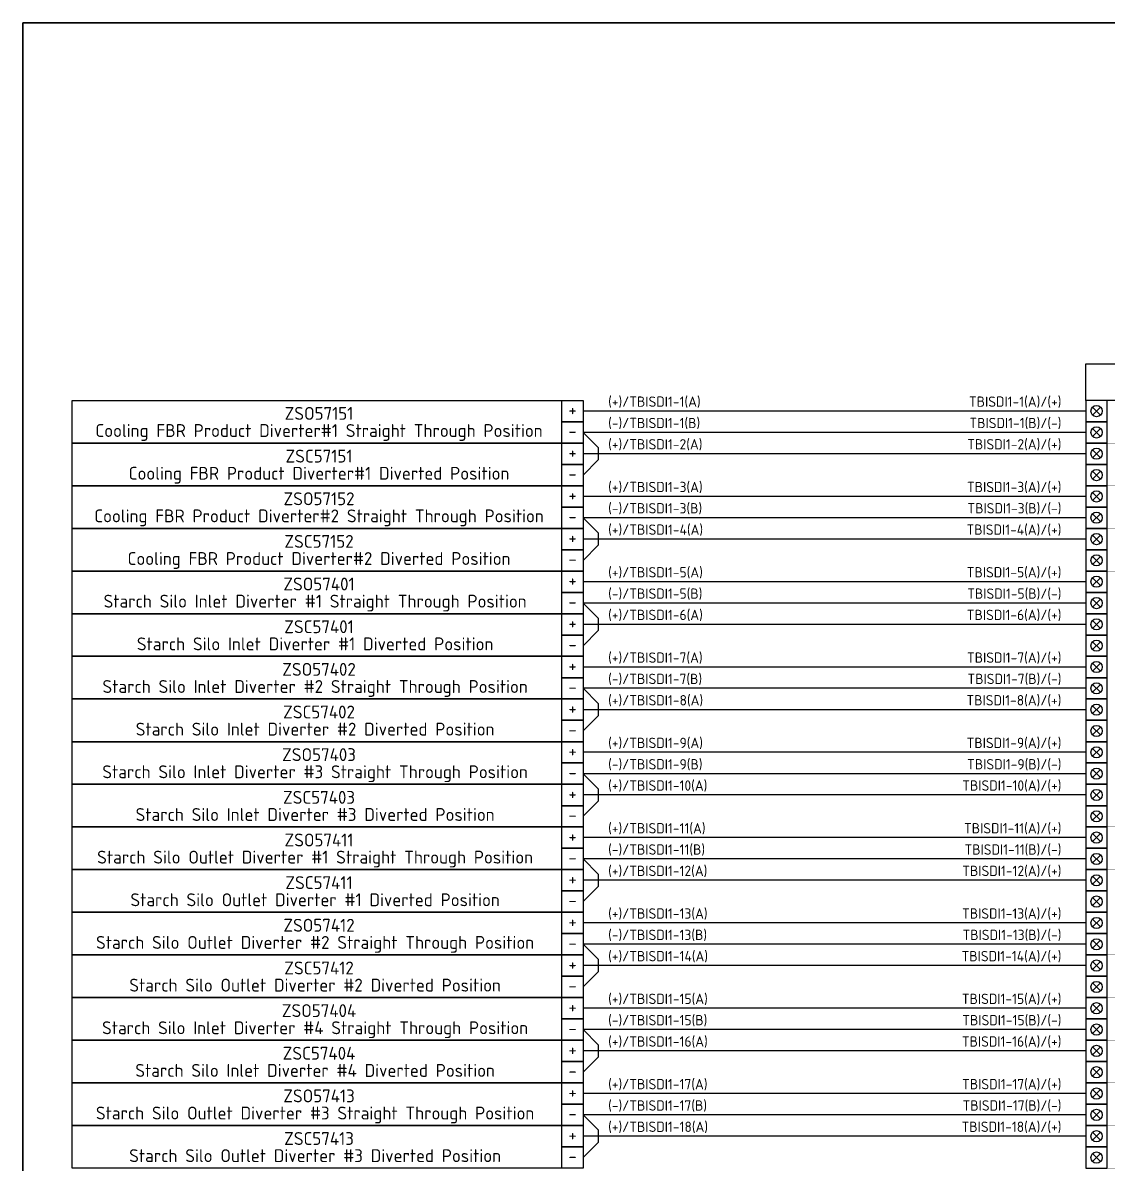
# Model space of a CAD drawing. Header units: inches. Extents: x 579627 to 667544, y 458630 to 507164.
# Drawn here: x 623740 to 625004, y 494915 to 496244 of the extents above; entities that cross this region are included whole.
import ezdxf
from ezdxf.enums import TextEntityAlignment as Align

# ---------------------------------------------------------------- set-up
doc = ezdxf.new("R2010")
doc.units = ezdxf.units.IN
doc.header["$MEASUREMENT"] = 0
doc.layers.add('HELPPOINT', color=7, linetype='Continuous')
doc.layers.add('power', color=7, linetype='Continuous')
doc.styles.add('HTX11', font='O8111901')
doc.styles.add('ISO3098B', font='ISO3098B.shx')

# ---------------------------------------------------------------- blocks, each defined once
blk = doc.blocks.new('TPA')
at = {"layer": 'HELPPOINT', "color": 4, "lineweight": 35}
for p, q in [((562706.8, 501946.4), (562706.8, 505019.3)), ((562706.8, 505019.3), (567131, 505019.3)), ((562706.8, 501946.4), (562706.8, 505019.3)), ((562706.8, 505019.3), (567131, 505019.3))]:
    blk.add_line(p, q, dxfattribs=at)
at = {"style": 'HTX11'}
for tag, p in [('A', (566704.3, 502037.1)), ('B', (567038.2, 501963.3))]:
    blk.add_attdef(tag, text='', height=16.8, dxfattribs=at).set_placement(p, align=Align.MIDDLE_CENTER)

msp = doc.modelspace()

# ---------------------------------------------------------------- linework, layer by layer
at = {"color": 4}
for p, q in [((624978.8, 495791.5), (624392.8, 495791.5)), ((624978.8, 495741.8), (624392.8, 495741.8)), ((624978.8, 495692), (624392.8, 495692)), ((624978.8, 495642.3), (624392.8, 495642.3)), ((624978.8, 495592.6), (624392.8, 495592.6)), ((624978.8, 495542.9), (624392.8, 495542.9)), ((624978.8, 495493.1), (624392.8, 495493.1)), ((624978.8, 495443.4), (624392.8, 495443.4)), ((624978.8, 495393.7), (624392.8, 495393.7)), ((624978.8, 495344), (624392.8, 495344)), ((624978.8, 495294.3), (624392.8, 495294.3)), ((624978.8, 495244.5), (624392.8, 495244.5)), ((624978.8, 495194.8), (624392.8, 495194.8)), ((624978.8, 495145.1), (624392.8, 495145.1)), ((624978.8, 495095.4), (624392.8, 495095.4)), ((624978.8, 495045.6), (624392.8, 495045.6)), ((624978.8, 494995.9), (624392.8, 494995.9)), ((624978.8, 494946.2), (624392.8, 494946.2))]:
    msp.add_line(p, q, dxfattribs=at)
at = {"color": 1}
for p, q in [((624995.8, 495796.1), (624986.6, 495786.9)), ((624986.6, 495796.1), (624995.8, 495786.9)), ((624995.8, 495746.4), (624986.6, 495737.1)), ((624986.6, 495746.4), (624995.8, 495737.1)), ((624995.8, 495696.7), (624986.6, 495687.4)), ((624986.6, 495696.7), (624995.8, 495687.4)), ((624995.8, 495646.9), (624986.6, 495637.7)), ((624986.6, 495646.9), (624995.8, 495637.7)), ((624995.8, 495597.2), (624986.6, 495588)), ((624986.6, 495597.2), (624995.8, 495588)), ((624995.8, 495547.5), (624986.6, 495538.2)), ((624986.6, 495547.5), (624995.8, 495538.2)), ((624995.8, 495497.8), (624986.6, 495488.5)), ((624986.6, 495497.8), (624995.8, 495488.5)), ((624995.8, 495448), (624986.6, 495438.8)), ((624986.6, 495448), (624995.8, 495438.8)), ((624995.8, 495398.3), (624986.6, 495389.1)), ((624986.6, 495398.3), (624995.8, 495389.1)), ((624995.8, 495348.6), (624986.6, 495339.4)), ((624986.6, 495348.6), (624995.8, 495339.4)), ((624995.8, 495298.9), (624986.6, 495289.6)), ((624986.6, 495298.9), (624995.8, 495289.6)), ((624995.8, 495249.2), (624986.6, 495239.9)), ((624986.6, 495249.2), (624995.8, 495239.9)), ((624995.8, 495199.4), (624986.6, 495190.2)), ((624986.6, 495199.4), (624995.8, 495190.2)), ((624995.8, 495149.7), (624986.6, 495140.5)), ((624986.6, 495149.7), (624995.8, 495140.5)), ((624995.8, 495100), (624986.6, 495090.7)), ((624986.6, 495100), (624995.8, 495090.7)), ((624995.8, 495050.3), (624986.6, 495041)), ((624986.6, 495050.3), (624995.8, 495041)), ((624995.8, 495000.5), (624986.6, 494991.3)), ((624986.6, 495000.5), (624995.8, 494991.3)), ((624995.8, 494950.8), (624986.6, 494941.6)), ((624986.6, 494950.8), (624995.8, 494941.6))]:
    msp.add_line(p, q, dxfattribs=at)
at = {"color": 0}
for p, q in [((624978.8, 495766.6), (624392.8, 495766.6)), ((624392.8, 495766.6), (624410.3, 495749)), ((624995.8, 495771.3), (624986.6, 495762)), ((624986.6, 495771.3), (624995.8, 495762)), ((624410.3, 495749), (624410.3, 495734.5)), ((624392.8, 495716.9), (624410.3, 495734.5)), ((624995.8, 495721.5), (624986.6, 495712.3)), ((624986.6, 495721.5), (624995.8, 495712.3)), ((624978.8, 495667.2), (624392.8, 495667.2)), ((624392.8, 495667.2), (624410.3, 495649.6)), ((624995.8, 495671.8), (624986.6, 495662.6)), ((624986.6, 495671.8), (624995.8, 495662.6)), ((624410.3, 495649.6), (624410.3, 495635)), ((624392.8, 495617.5), (624410.3, 495635)), ((624995.8, 495622.1), (624986.6, 495612.8)), ((624986.6, 495622.1), (624995.8, 495612.8)), ((624995.8, 495572.4), (624986.6, 495563.1)), ((624986.6, 495572.4), (624995.8, 495563.1)), ((624978.8, 495567.7), (624392.8, 495567.7)), ((624392.8, 495567.7), (624410.3, 495550.2)), ((624410.3, 495550.2), (624410.3, 495535.6)), ((624392.8, 495518), (624410.3, 495535.6)), ((624995.8, 495522.6), (624986.6, 495513.4)), ((624986.6, 495522.6), (624995.8, 495513.4)), ((624978.8, 495468.3), (624392.8, 495468.3)), ((624392.8, 495468.3), (624410.3, 495450.7)), ((624995.8, 495472.9), (624986.6, 495463.7)), ((624986.6, 495472.9), (624995.8, 495463.7)), ((624410.3, 495450.7), (624410.3, 495436.1)), ((624392.8, 495418.6), (624410.3, 495436.1)), ((624995.8, 495423.2), (624986.6, 495413.9)), ((624986.6, 495423.2), (624995.8, 495413.9)), ((624995.8, 495373.5), (624986.6, 495364.2)), ((624986.6, 495373.5), (624995.8, 495364.2)), ((624978.8, 495368.8), (624392.8, 495368.8)), ((624392.8, 495368.8), (624410.3, 495351.3)), ((624410.3, 495351.3), (624410.3, 495336.7)), ((624392.8, 495319.1), (624410.3, 495336.7)), ((624995.8, 495323.7), (624986.6, 495314.5)), ((624986.6, 495323.7), (624995.8, 495314.5)), ((624978.8, 495269.4), (624392.8, 495269.4)), ((624392.8, 495269.4), (624410.3, 495251.8)), ((624995.8, 495274), (624986.6, 495264.8)), ((624986.6, 495274), (624995.8, 495264.8)), ((624410.3, 495251.8), (624410.3, 495237.2)), ((624392.8, 495219.7), (624410.3, 495237.2)), ((624995.8, 495224.3), (624986.6, 495215)), ((624986.6, 495224.3), (624995.8, 495215)), ((624995.8, 495174.6), (624986.6, 495165.3)), ((624986.6, 495174.6), (624995.8, 495165.3)), ((624978.8, 495169.9), (624392.8, 495169.9)), ((624392.8, 495169.9), (624410.3, 495152.4)), ((624410.3, 495152.4), (624410.3, 495137.8)), ((624392.8, 495120.2), (624410.3, 495137.8)), ((624995.8, 495124.8), (624986.6, 495115.6)), ((624986.6, 495124.8), (624995.8, 495115.6)), ((624978.8, 495070.5), (624392.8, 495070.5)), ((624392.8, 495070.5), (624410.3, 495052.9)), ((624995.8, 495075.1), (624986.6, 495065.9)), ((624986.6, 495075.1), (624995.8, 495065.9)), ((624410.3, 495052.9), (624410.3, 495038.4)), ((624392.8, 495020.8), (624410.3, 495038.4)), ((624995.8, 495025.4), (624986.6, 495016.1)), ((624986.6, 495025.4), (624995.8, 495016.1)), ((624995.8, 494975.7), (624986.6, 494966.4)), ((624986.6, 494975.7), (624995.8, 494966.4)), ((624978.8, 494971.1), (624392.8, 494971.1)), ((624392.8, 494971.1), (624410.3, 494953.5)), ((624410.3, 494953.5), (624410.3, 494938.9)), ((624392.8, 494921.3), (624410.3, 494938.9)), ((624995.8, 494926), (624986.6, 494916.7)), ((624986.6, 494926), (624995.8, 494916.7))]:
    msp.add_line(p, q, dxfattribs=at)
at = {"color": 4}
msp.add_lwpolyline([(624978.8, 495846.4), (625160.1, 495846.4), (625160.1, 495803.9), (624978.8, 495803.9)], close=True, dxfattribs=at)
at = {"color": 2}
for points in [[(623797.4, 495803.9), (624392.8, 495803.9), (624392.8, 495754.2), (623797.4, 495754.2)], [(623797.4, 495754.2), (624392.8, 495754.2), (624392.8, 495704.5), (623797.4, 495704.5)], [(623797.4, 495704.5), (624392.8, 495704.5), (624392.8, 495654.7), (623797.4, 495654.7)], [(623797.4, 495654.7), (624392.8, 495654.7), (624392.8, 495605), (623797.4, 495605)], [(623797.4, 495605), (624392.8, 495605), (624392.8, 495555.3), (623797.4, 495555.3)], [(623797.4, 495555.3), (624392.8, 495555.3), (624392.8, 495505.6), (623797.4, 495505.6)], [(623797.4, 495505.6), (624392.8, 495505.6), (624392.8, 495455.9), (623797.4, 495455.9)], [(623797.4, 495455.9), (624392.8, 495455.9), (624392.8, 495406.1), (623797.4, 495406.1)], [(623797.4, 495406.1), (624392.8, 495406.1), (624392.8, 495356.4), (623797.4, 495356.4)], [(623797.4, 495356.4), (624392.8, 495356.4), (624392.8, 495306.7), (623797.4, 495306.7)], [(623797.4, 495306.7), (624392.8, 495306.7), (624392.8, 495257), (623797.4, 495257)], [(623797.4, 495257), (624392.8, 495257), (624392.8, 495207.2), (623797.4, 495207.2)], [(623797.4, 495207.2), (624392.8, 495207.2), (624392.8, 495157.5), (623797.4, 495157.5)], [(623797.4, 495157.5), (624392.8, 495157.5), (624392.8, 495107.8), (623797.4, 495107.8)], [(623797.4, 495107.8), (624392.8, 495107.8), (624392.8, 495058.1), (623797.4, 495058.1)], [(623797.4, 495058.1), (624392.8, 495058.1), (624392.8, 495008.3), (623797.4, 495008.3)], [(623797.4, 495008.3), (624392.8, 495008.3), (624392.8, 494958.6), (623797.4, 494958.6)], [(623797.4, 494958.6), (624392.8, 494958.6), (624392.8, 494908.9), (623797.4, 494908.9)]]:
    msp.add_lwpolyline(points, close=True, dxfattribs=at)
at = {"color": 1}
for points in [[(624367.9, 495803.9), (624392.8, 495803.9), (624392.8, 495779.1), (624367.9, 495779.1)], [(625003.6, 495803.9), (624978.8, 495803.9), (624978.8, 495779.1), (625003.6, 495779.1)], [(624367.9, 495754.2), (624392.8, 495754.2), (624392.8, 495729.3), (624367.9, 495729.3)], [(625003.6, 495754.2), (624978.8, 495754.2), (624978.8, 495729.3), (625003.6, 495729.3)], [(624367.9, 495704.5), (624392.8, 495704.5), (624392.8, 495679.6), (624367.9, 495679.6)], [(625003.6, 495704.5), (624978.8, 495704.5), (624978.8, 495679.6), (625003.6, 495679.6)], [(624367.9, 495654.7), (624392.8, 495654.7), (624392.8, 495629.9), (624367.9, 495629.9)], [(625003.6, 495654.7), (624978.8, 495654.7), (624978.8, 495629.9), (625003.6, 495629.9)], [(624367.9, 495605), (624392.8, 495605), (624392.8, 495580.2), (624367.9, 495580.2)], [(625003.6, 495605), (624978.8, 495605), (624978.8, 495580.2), (625003.6, 495580.2)], [(624367.9, 495555.3), (624392.8, 495555.3), (624392.8, 495530.4), (624367.9, 495530.4)], [(625003.6, 495555.3), (624978.8, 495555.3), (624978.8, 495530.4), (625003.6, 495530.4)], [(624367.9, 495505.6), (624392.8, 495505.6), (624392.8, 495480.7), (624367.9, 495480.7)], [(625003.6, 495505.6), (624978.8, 495505.6), (624978.8, 495480.7), (625003.6, 495480.7)], [(624367.9, 495455.9), (624392.8, 495455.9), (624392.8, 495431), (624367.9, 495431)], [(625003.6, 495455.9), (624978.8, 495455.9), (624978.8, 495431), (625003.6, 495431)], [(624367.9, 495406.1), (624392.8, 495406.1), (624392.8, 495381.3), (624367.9, 495381.3)], [(625003.6, 495406.1), (624978.8, 495406.1), (624978.8, 495381.3), (625003.6, 495381.3)], [(624367.9, 495356.4), (624392.8, 495356.4), (624392.8, 495331.5), (624367.9, 495331.5)], [(625003.6, 495356.4), (624978.8, 495356.4), (624978.8, 495331.5), (625003.6, 495331.5)], [(624367.9, 495306.7), (624392.8, 495306.7), (624392.8, 495281.8), (624367.9, 495281.8)], [(625003.6, 495306.7), (624978.8, 495306.7), (624978.8, 495281.8), (625003.6, 495281.8)], [(624367.9, 495257), (624392.8, 495257), (624392.8, 495232.1), (624367.9, 495232.1)], [(625003.6, 495257), (624978.8, 495257), (624978.8, 495232.1), (625003.6, 495232.1)], [(624367.9, 495207.2), (624392.8, 495207.2), (624392.8, 495182.4), (624367.9, 495182.4)], [(625003.6, 495207.2), (624978.8, 495207.2), (624978.8, 495182.4), (625003.6, 495182.4)], [(624367.9, 495157.5), (624392.8, 495157.5), (624392.8, 495132.7), (624367.9, 495132.7)], [(625003.6, 495157.5), (624978.8, 495157.5), (624978.8, 495132.7), (625003.6, 495132.7)], [(624367.9, 495107.8), (624392.8, 495107.8), (624392.8, 495082.9), (624367.9, 495082.9)], [(625003.6, 495107.8), (624978.8, 495107.8), (624978.8, 495082.9), (625003.6, 495082.9)], [(624367.9, 495058.1), (624392.8, 495058.1), (624392.8, 495033.2), (624367.9, 495033.2)], [(625003.6, 495058.1), (624978.8, 495058.1), (624978.8, 495033.2), (625003.6, 495033.2)], [(624367.9, 495008.3), (624392.8, 495008.3), (624392.8, 494983.5), (624367.9, 494983.5)], [(625003.6, 495008.3), (624978.8, 495008.3), (624978.8, 494983.5), (625003.6, 494983.5)], [(624367.9, 494958.6), (624392.8, 494958.6), (624392.8, 494933.8), (624367.9, 494933.8)], [(625003.6, 494958.6), (624978.8, 494958.6), (624978.8, 494933.8), (625003.6, 494933.8)]]:
    msp.add_lwpolyline(points, close=True, dxfattribs=at)
at = {"color": 0, "const_width": 0.3}
for points in [[(624978.8, 495803.9), (625160.1, 495803.9), (625160.1, 495754.2), (624978.8, 495754.2), (624978.8, 495803.9)], [(624978.8, 495754.2), (625160.1, 495754.2), (625160.1, 495704.5), (624978.8, 495704.5), (624978.8, 495754.2)], [(624978.8, 495704.5), (625160.1, 495704.5), (625160.1, 495654.7), (624978.8, 495654.7), (624978.8, 495704.5)], [(624978.8, 495654.7), (625160.1, 495654.7), (625160.1, 495605), (624978.8, 495605), (624978.8, 495654.7)], [(624978.8, 495605), (625160.1, 495605), (625160.1, 495555.3), (624978.8, 495555.3), (624978.8, 495605)], [(624978.8, 495555.3), (625160.1, 495555.3), (625160.1, 495505.6), (624978.8, 495505.6), (624978.8, 495555.3)], [(624978.8, 495505.6), (625160.1, 495505.6), (625160.1, 495455.9), (624978.8, 495455.9), (624978.8, 495505.6)], [(624978.8, 495455.9), (625160.1, 495455.9), (625160.1, 495406.1), (624978.8, 495406.1), (624978.8, 495455.9)], [(624978.8, 495406.1), (625160.1, 495406.1), (625160.1, 495356.4), (624978.8, 495356.4), (624978.8, 495406.1)], [(624978.8, 495356.4), (625160.1, 495356.4), (625160.1, 495306.7), (624978.8, 495306.7), (624978.8, 495356.4)], [(624978.8, 495306.7), (625160.1, 495306.7), (625160.1, 495257), (624978.8, 495257), (624978.8, 495306.7)], [(624978.8, 495257), (625160.1, 495257), (625160.1, 495207.2), (624978.8, 495207.2), (624978.8, 495257)], [(624978.8, 495207.2), (625160.1, 495207.2), (625160.1, 495157.5), (624978.8, 495157.5), (624978.8, 495207.2)], [(624978.8, 495157.5), (625160.1, 495157.5), (625160.1, 495107.8), (624978.8, 495107.8), (624978.8, 495157.5)], [(624978.8, 495107.8), (625160.1, 495107.8), (625160.1, 495058.1), (624978.8, 495058.1), (624978.8, 495107.8)], [(624978.8, 495058.1), (625160.1, 495058.1), (625160.1, 495008.3), (624978.8, 495008.3), (624978.8, 495058.1)], [(624978.8, 495008.3), (625160.1, 495008.3), (625160.1, 494958.6), (624978.8, 494958.6), (624978.8, 495008.3)], [(624978.8, 494958.6), (625160.1, 494958.6), (625160.1, 494908.9), (624978.8, 494908.9), (624978.8, 494958.6)]]:
    msp.add_lwpolyline(points, dxfattribs=at)
at = {"color": 0}
for points in [[(624367.9, 495779.1), (624392.8, 495779.1), (624392.8, 495754.2), (624367.9, 495754.2)], [(625003.6, 495779.1), (624978.8, 495779.1), (624978.8, 495754.2), (625003.6, 495754.2)], [(624367.9, 495729.3), (624392.8, 495729.3), (624392.8, 495704.5), (624367.9, 495704.5)], [(625003.6, 495729.3), (624978.8, 495729.3), (624978.8, 495704.5), (625003.6, 495704.5)], [(624367.9, 495679.6), (624392.8, 495679.6), (624392.8, 495654.7), (624367.9, 495654.7)], [(625003.6, 495679.6), (624978.8, 495679.6), (624978.8, 495654.7), (625003.6, 495654.7)], [(624367.9, 495629.9), (624392.8, 495629.9), (624392.8, 495605), (624367.9, 495605)], [(625003.6, 495629.9), (624978.8, 495629.9), (624978.8, 495605), (625003.6, 495605)], [(624367.9, 495580.2), (624392.8, 495580.2), (624392.8, 495555.3), (624367.9, 495555.3)], [(625003.6, 495580.2), (624978.8, 495580.2), (624978.8, 495555.3), (625003.6, 495555.3)], [(624367.9, 495530.4), (624392.8, 495530.4), (624392.8, 495505.6), (624367.9, 495505.6)], [(625003.6, 495530.4), (624978.8, 495530.4), (624978.8, 495505.6), (625003.6, 495505.6)], [(624367.9, 495480.7), (624392.8, 495480.7), (624392.8, 495455.9), (624367.9, 495455.9)], [(625003.6, 495480.7), (624978.8, 495480.7), (624978.8, 495455.9), (625003.6, 495455.9)], [(624367.9, 495431), (624392.8, 495431), (624392.8, 495406.1), (624367.9, 495406.1)], [(625003.6, 495431), (624978.8, 495431), (624978.8, 495406.1), (625003.6, 495406.1)], [(624367.9, 495381.3), (624392.8, 495381.3), (624392.8, 495356.4), (624367.9, 495356.4)], [(625003.6, 495381.3), (624978.8, 495381.3), (624978.8, 495356.4), (625003.6, 495356.4)], [(624367.9, 495331.5), (624392.8, 495331.5), (624392.8, 495306.7), (624367.9, 495306.7)], [(625003.6, 495331.5), (624978.8, 495331.5), (624978.8, 495306.7), (625003.6, 495306.7)], [(624367.9, 495281.8), (624392.8, 495281.8), (624392.8, 495257), (624367.9, 495257)], [(625003.6, 495281.8), (624978.8, 495281.8), (624978.8, 495257), (625003.6, 495257)], [(624367.9, 495232.1), (624392.8, 495232.1), (624392.8, 495207.2), (624367.9, 495207.2)], [(625003.6, 495232.1), (624978.8, 495232.1), (624978.8, 495207.2), (625003.6, 495207.2)], [(624367.9, 495182.4), (624392.8, 495182.4), (624392.8, 495157.5), (624367.9, 495157.5)], [(625003.6, 495182.4), (624978.8, 495182.4), (624978.8, 495157.5), (625003.6, 495157.5)], [(624367.9, 495132.7), (624392.8, 495132.7), (624392.8, 495107.8), (624367.9, 495107.8)], [(625003.6, 495132.7), (624978.8, 495132.7), (624978.8, 495107.8), (625003.6, 495107.8)], [(624367.9, 495082.9), (624392.8, 495082.9), (624392.8, 495058.1), (624367.9, 495058.1)], [(625003.6, 495082.9), (624978.8, 495082.9), (624978.8, 495058.1), (625003.6, 495058.1)], [(624367.9, 495033.2), (624392.8, 495033.2), (624392.8, 495008.3), (624367.9, 495008.3)], [(625003.6, 495033.2), (624978.8, 495033.2), (624978.8, 495008.3), (625003.6, 495008.3)], [(624367.9, 494983.5), (624392.8, 494983.5), (624392.8, 494958.6), (624367.9, 494958.6)], [(625003.6, 494983.5), (624978.8, 494983.5), (624978.8, 494958.6), (625003.6, 494958.6)], [(624367.9, 494933.8), (624392.8, 494933.8), (624392.8, 494908.9), (624367.9, 494908.9)], [(625003.6, 494933.8), (624978.8, 494933.8), (624978.8, 494908.9), (625003.6, 494908.9)]]:
    msp.add_lwpolyline(points, close=True, dxfattribs=at)
at = {"color": 1}
for centre in [(624991.2, 495791.5), (624991.2, 495741.8), (624991.2, 495692), (624991.2, 495642.3), (624991.2, 495592.6), (624991.2, 495542.9), (624991.2, 495493.1), (624991.2, 495443.4), (624991.2, 495393.7), (624991.2, 495344), (624991.2, 495294.3), (624991.2, 495244.5), (624991.2, 495194.8), (624991.2, 495145.1), (624991.2, 495095.4), (624991.2, 495045.6), (624991.2, 494995.9), (624991.2, 494946.2)]:
    msp.add_circle(centre, 6.54, dxfattribs=at)
at = {"color": 0}
for centre in [(624991.2, 495766.6), (624991.2, 495716.9), (624991.2, 495667.2), (624991.2, 495617.5), (624991.2, 495567.7), (624991.2, 495518), (624991.2, 495468.3), (624991.2, 495418.6), (624991.2, 495368.8), (624991.2, 495319.1), (624991.2, 495269.4), (624991.2, 495219.7), (624991.2, 495169.9), (624991.2, 495120.2), (624991.2, 495070.5), (624991.2, 495020.8), (624991.2, 494971.1), (624991.2, 494921.3)]:
    msp.add_circle(centre, 6.54, dxfattribs=at)

# ---------------------------------------------------------------- block references
at = {"xscale": 0.8800000000046566, "yscale": 0.8800000000046566, "zscale": 0.8800000000000001}
msp.add_blockref('TPA', (128557.9, 51827.1), dxfattribs=at)

# ---------------------------------------------------------------- texts
at = {"color": 4, "style": 'ISO3098B'}
for s, p in [('(+)/TBISDI1-1(A)', (624422.1, 495796.5)), ('(+)/TBISDI1-2(A)', (624422.1, 495746.8)), ('(+)/TBISDI1-3(A)', (624422.1, 495697)), ('(+)/TBISDI1-4(A)', (624422.1, 495647.3)), ('(+)/TBISDI1-5(A)', (624422.1, 495597.6)), ('(+)/TBISDI1-6(A)', (624422.1, 495547.9)), ('(+)/TBISDI1-7(A)', (624422.1, 495498.1)), ('(+)/TBISDI1-8(A)', (624422.1, 495448.4)), ('(+)/TBISDI1-9(A)', (624422.1, 495398.7)), ('(+)/TBISDI1-10(A)', (624422.1, 495349)), ('(+)/TBISDI1-11(A)', (624422.1, 495299.2)), ('(+)/TBISDI1-12(A)', (624422.1, 495249.5)), ('(+)/TBISDI1-13(A)', (624422.1, 495199.8)), ('(+)/TBISDI1-14(A)', (624422.1, 495150.1)), ('(+)/TBISDI1-15(A)', (624422.1, 495100.3)), ('(+)/TBISDI1-16(A)', (624422.1, 495050.6)), ('(+)/TBISDI1-17(A)', (624422.1, 495000.9)), ('(+)/TBISDI1-18(A)', (624422.1, 494951.2))]:
    msp.add_text(s, height=12, dxfattribs=at).set_placement(p)
for s, p in [('TBISDI1-1(A)/(+)', (624950.3, 495796.5)), ('TBISDI1-2(A)/(+)', (624950.3, 495746.8)), ('TBISDI1-3(A)/(+)', (624950.3, 495697)), ('TBISDI1-4(A)/(+)', (624950.3, 495647.3)), ('TBISDI1-5(A)/(+)', (624950.3, 495597.6)), ('TBISDI1-6(A)/(+)', (624950.3, 495547.9)), ('TBISDI1-7(A)/(+)', (624950.3, 495498.1)), ('TBISDI1-8(A)/(+)', (624950.3, 495448.4)), ('TBISDI1-9(A)/(+)', (624950.3, 495398.7)), ('TBISDI1-10(A)/(+)', (624950.3, 495349)), ('TBISDI1-11(A)/(+)', (624950.3, 495299.2)), ('TBISDI1-12(A)/(+)', (624950.3, 495249.5)), ('TBISDI1-13(A)/(+)', (624950.3, 495199.8)), ('TBISDI1-14(A)/(+)', (624950.3, 495150.1)), ('TBISDI1-15(A)/(+)', (624950.3, 495100.3)), ('TBISDI1-16(A)/(+)', (624950.3, 495050.6)), ('TBISDI1-17(A)/(+)', (624950.3, 495000.9)), ('TBISDI1-18(A)/(+)', (624950.3, 494951.2))]:
    msp.add_text(s, height=12, dxfattribs=at).set_placement(p, align=Align.RIGHT)
for s, p in [('ZSO57151', (624085.1, 495788.8)), ('Cooling FBR Product Diverter#1 Straight Through Position', (624085.1, 495768.8)), ('ZSC57151', (624085.1, 495739)), ('Cooling FBR Product Diverter#1 Diverted Position', (624085.1, 495719)), ('ZSO57152', (624085.1, 495689.3)), ('Cooling FBR Product Diverter#2 Straight Through Position', (624085.1, 495669.3)), ('ZSC57152', (624085.1, 495639.6)), ('Cooling FBR Product Diverter#2 Diverted Position', (624085.1, 495619.6)), ('ZSO57401', (624085.1, 495589.9)), ('Starch Silo Inlet Diverter #1 Straight Through Position ', (624085.1, 495569.9)), ('ZSC57401', (624085.1, 495540.1)), ('Starch Silo Inlet Diverter #1 Diverted Position ', (624085.1, 495520.1)), ('ZSO57402', (624085.1, 495490.4)), ('Starch Silo Inlet Diverter #2 Straight Through Position ', (624085.1, 495470.4)), ('ZSC57402', (624085.1, 495440.7)), ('Starch Silo Inlet Diverter #2 Diverted Position ', (624085.1, 495420.7)), ('ZSO57403', (624085.1, 495391)), ('Starch Silo Inlet Diverter #3 Straight Through Position ', (624085.1, 495371)), ('ZSC57403', (624085.1, 495341.2)), ('Starch Silo Inlet Diverter #3 Diverted Position ', (624085.1, 495321.2)), ('ZSO57411', (624085.1, 495291.5)), ('Starch Silo Outlet Diverter #1 Straight Through Position ', (624085.1, 495271.5)), ('ZSC57411', (624085.1, 495241.8)), ('Starch Silo Outlet Diverter #1 Diverted Position ', (624085.1, 495221.8)), ('ZSO57412', (624085.1, 495192.1)), ('Starch Silo Outlet Diverter #2 Straight Through Position ', (624085.1, 495172.1)), ('ZSC57412', (624085.1, 495142.3)), ('Starch Silo Outlet Diverter #2 Diverted Position ', (624085.1, 495122.3)), ('ZSO57404', (624085.1, 495092.6)), ('Starch Silo Inlet Diverter #4 Straight Through Position ', (624085.1, 495072.6)), ('ZSC57404', (624085.1, 495042.9)), ('Starch Silo Inlet Diverter #4 Diverted Position ', (624085.1, 495022.9)), ('ZSO57413', (624085.1, 494993.2)), ('Starch Silo Outlet Diverter #3 Straight Through Position ', (624085.1, 494973.2)), ('ZSC57413', (624085.1, 494943.5)), ('Starch Silo Outlet Diverter #3 Diverted Position ', (624085.1, 494923.5))]:
    msp.add_text(s, height=15, dxfattribs=at).set_placement(p, align=Align.MIDDLE_CENTER)
at = {"color": 0, "style": 'ISO3098B'}
for s, p in [('(-)/TBISDI1-1(B)', (624422.1, 495771.6)), ('(-)/TBISDI1-3(B)', (624422.1, 495672.2)), ('(-)/TBISDI1-5(B)', (624422.1, 495572.7)), ('(-)/TBISDI1-7(B)', (624422.1, 495473.3)), ('(-)/TBISDI1-9(B)', (624422.1, 495373.8)), ('(-)/TBISDI1-11(B)', (624422.1, 495274.4)), ('(-)/TBISDI1-13(B)', (624422.1, 495174.9)), ('(-)/TBISDI1-15(B)', (624422.1, 495075.5)), ('(-)/TBISDI1-17(B)', (624422.1, 494976))]:
    msp.add_text(s, height=12, dxfattribs=at).set_placement(p)
for s, p in [('TBISDI1-1(B)/(-)', (624950.3, 495771.6)), ('TBISDI1-3(B)/(-)', (624950.3, 495672.2)), ('TBISDI1-5(B)/(-)', (624950.3, 495572.7)), ('TBISDI1-7(B)/(-)', (624950.3, 495473.3)), ('TBISDI1-9(B)/(-)', (624950.3, 495373.8)), ('TBISDI1-11(B)/(-)', (624950.3, 495274.4)), ('TBISDI1-13(B)/(-)', (624950.3, 495174.9)), ('TBISDI1-15(B)/(-)', (624950.3, 495075.5)), ('TBISDI1-17(B)/(-)', (624950.3, 494976))]:
    msp.add_text(s, height=12, dxfattribs=at).set_placement(p, align=Align.RIGHT)
at = {"layer": 'power', "color": 1, "style": 'ISO3098B'}
for p in [(624380.6, 495793.1), (624380.6, 495743.4), (624380.6, 495693.7), (624380.6, 495644), (624380.6, 495594.3), (624380.6, 495544.5), (624380.6, 495494.8), (624380.6, 495445.1), (624380.6, 495395.4), (624380.6, 495345.6), (624380.6, 495295.9), (624380.6, 495246.2), (624380.6, 495196.5), (624380.6, 495146.7), (624380.6, 495097), (624380.6, 495047.3), (624380.6, 494997.6), (624380.6, 494947.8)]:
    msp.add_text('+', height=15, dxfattribs=at).set_placement(p, align=Align.MIDDLE_CENTER)
at = {"layer": 'power', "color": 0, "style": 'ISO3098B'}
for p in [(624380.6, 495768.3), (624380.6, 495718.6), (624380.6, 495668.9), (624380.6, 495619.2), (624380.6, 495569.4), (624380.6, 495519.7), (624380.6, 495470), (624380.6, 495420.3), (624380.6, 495370.5), (624380.6, 495320.8), (624380.6, 495271.1), (624380.6, 495221.4), (624380.6, 495171.6), (624380.6, 495121.9), (624380.6, 495072.2), (624380.6, 495022.5), (624380.6, 494972.8), (624380.6, 494923)]:
    msp.add_text('-', height=15, dxfattribs=at).set_placement(p, align=Align.MIDDLE_CENTER)

doc.saveas('drawing.dxf')
